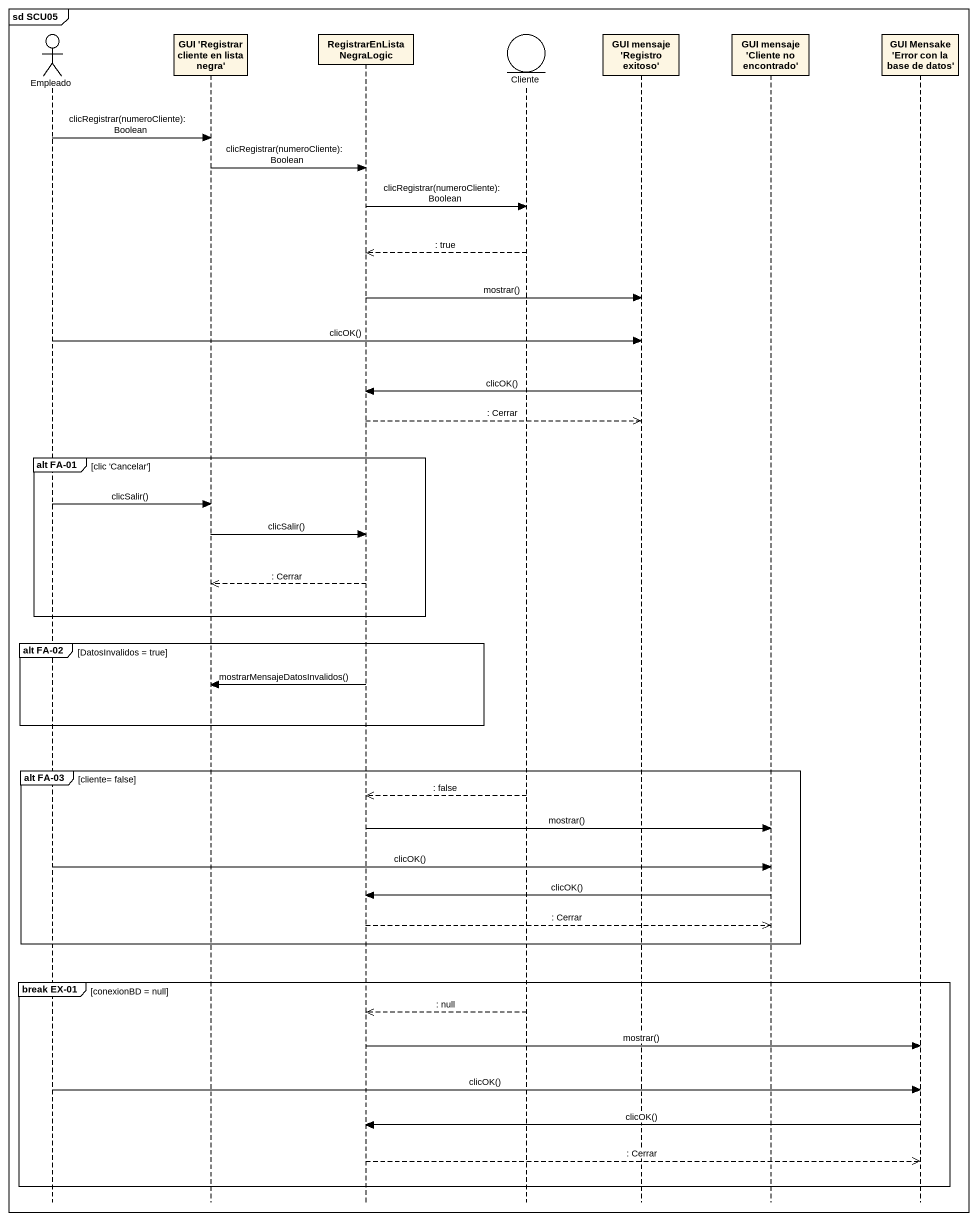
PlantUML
@startuml
mainframe sd SCU05
hide footbox
actor Empleado
participant "GUI 'Registrar cliente en lista negra'" as GUI_Registrar_cliente_en
participant RegistrarEnListaNegraLogic
entity Cliente
participant "GUI mensaje 'Registro exitoso'" as GUI_mensaje_Registro_exitoso
participant "GUI mensaje 'Cliente no encontrado'" as GUI_mensaje_Cliente_no
participant "GUI Mensake 'Error con la base de datos'" as GUI_Mensake_Error_con_la

Empleado -> GUI_Registrar_cliente_en : clicRegistrar(numeroCliente): Boolean
GUI_Registrar_cliente_en -> RegistrarEnListaNegraLogic : clicRegistrar(numeroCliente): Boolean
RegistrarEnListaNegraLogic -> Cliente : clicRegistrar(numeroCliente): Boolean
Cliente -->> RegistrarEnListaNegraLogic : : true
RegistrarEnListaNegraLogic -> GUI_mensaje_Registro_exitoso : mostrar()
Empleado -> GUI_mensaje_Registro_exitoso : clicOK()
GUI_mensaje_Registro_exitoso -> RegistrarEnListaNegraLogic : clicOK()
RegistrarEnListaNegraLogic -->> GUI_mensaje_Registro_exitoso : : Cerrar
group alt FA-01 [clic 'Cancelar']
  Empleado -> GUI_Registrar_cliente_en : clicSalir()
  GUI_Registrar_cliente_en -> RegistrarEnListaNegraLogic : clicSalir()
  RegistrarEnListaNegraLogic -->> GUI_Registrar_cliente_en : : Cerrar
end
group alt FA-02 [DatosInvalidos = true]
  RegistrarEnListaNegraLogic -> GUI_Registrar_cliente_en : mostrarMensajeDatosInvalidos()
end
group alt FA-03 [cliente= false]
  Cliente -->> RegistrarEnListaNegraLogic : : false
  RegistrarEnListaNegraLogic -> GUI_mensaje_Cliente_no : mostrar()
  Empleado -> GUI_mensaje_Cliente_no : clicOK()
  GUI_mensaje_Cliente_no -> RegistrarEnListaNegraLogic : clicOK()
  RegistrarEnListaNegraLogic -->> GUI_mensaje_Cliente_no : : Cerrar
end
group break EX-01 [conexionBD = null]
  Cliente -->> RegistrarEnListaNegraLogic : : null
  RegistrarEnListaNegraLogic -> GUI_Mensake_Error_con_la : mostrar()
  Empleado -> GUI_Mensake_Error_con_la : clicOK()
  GUI_Mensake_Error_con_la -> RegistrarEnListaNegraLogic : clicOK()
  RegistrarEnListaNegraLogic -->> GUI_Mensake_Error_con_la : : Cerrar
end
@enduml
